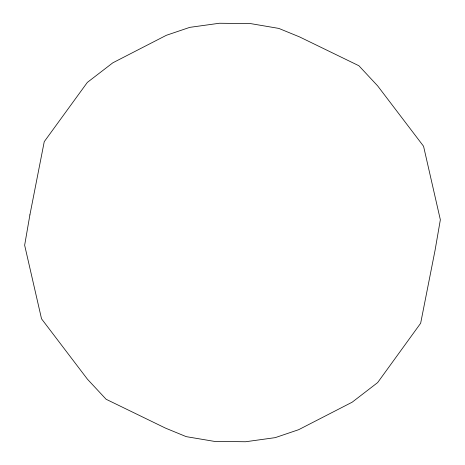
<?xml version="1.0" encoding="UTF-8"?>
<svg xmlns="http://www.w3.org/2000/svg" width="465" height="465" viewBox="0 0 465 465"><rect width="100%" height="100%" fill="white"/><g stroke="black" fill="none" stroke-linecap="round" stroke-linejoin="round"><path stroke-width="0.7" d="M29.899 214.9L24.651 245.229L41.53 318.816L87.472 379.237L106.119 399.266L165.511 428.125L186.238 436.647L214.336 441.372L245.567 441.75L275.21 437.641L298.646 429.701L352.185 402.184L377.65 382.59L420.651 323.245L435.101 250.094L440.349 219.771L423.557 146.243L377.603 85.833L358.881 65.734L299.483 36.875L278.814 28.412L250.647 23.61L219.428 23.25L189.79 27.359L166.354 35.294L112.815 62.816L87.339 82.415L44.245 141.674L29.899 214.9"/></g></svg>
